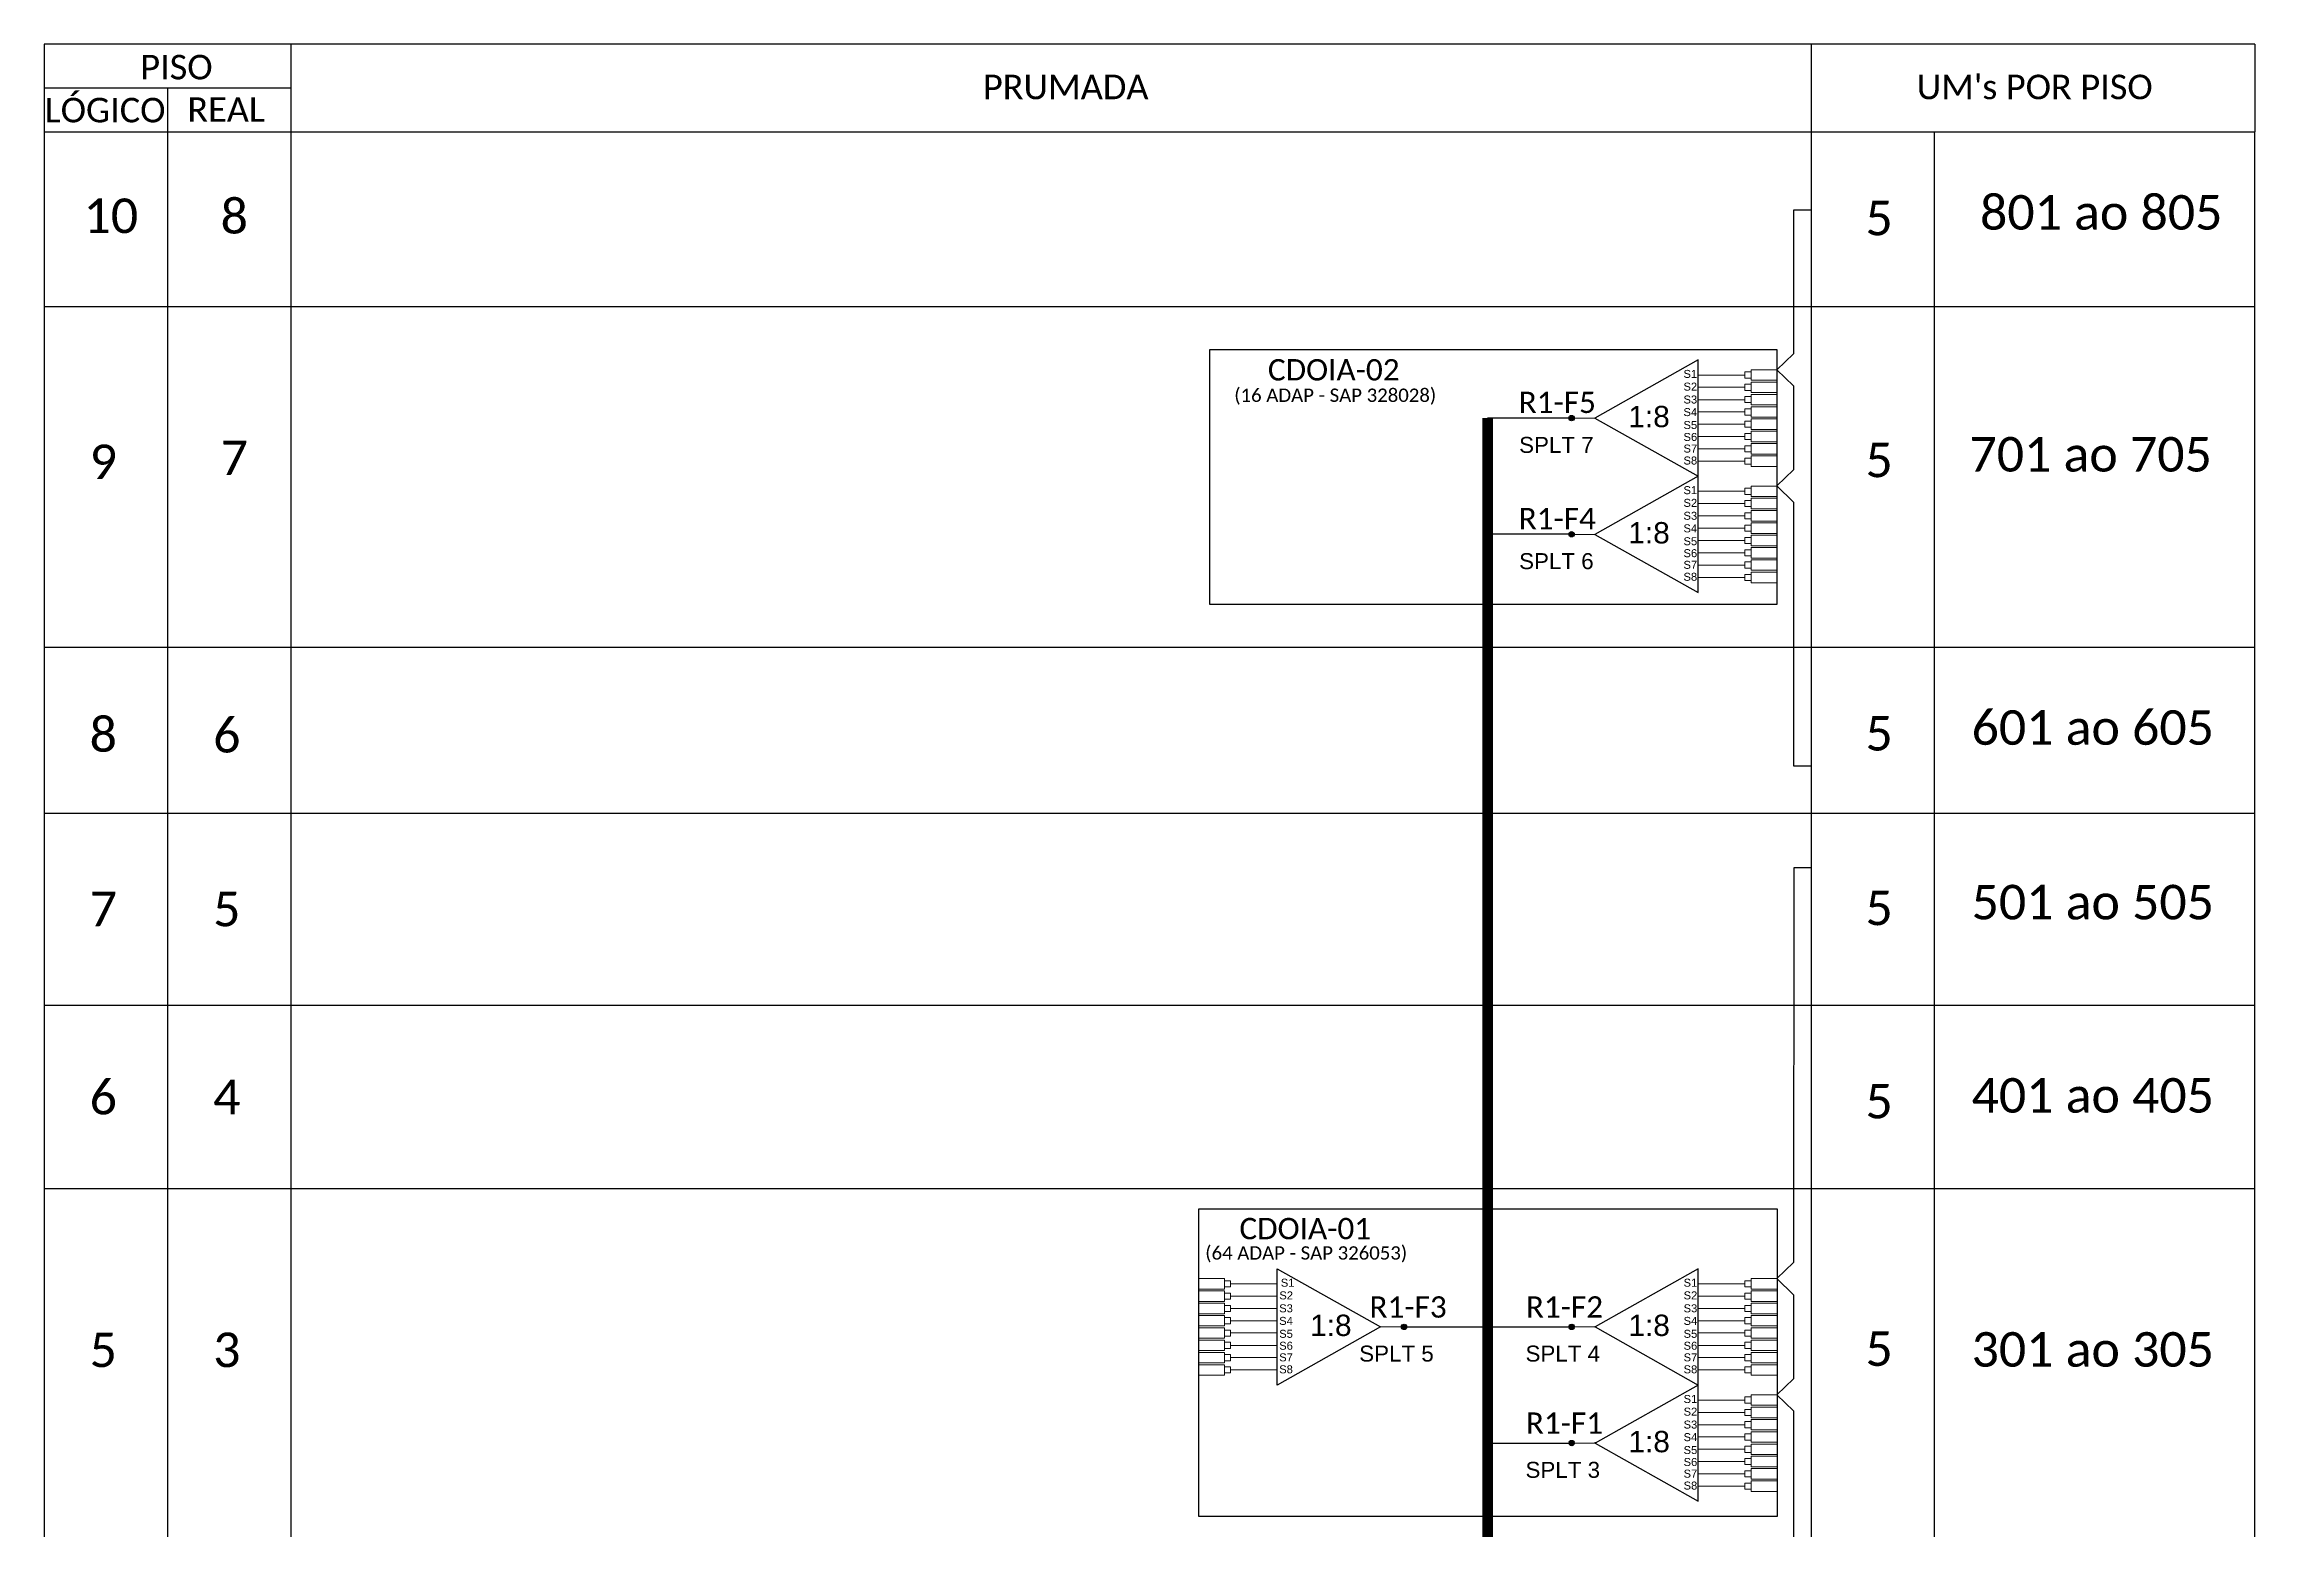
# Model space of a CAD drawing. Header units: metres. Extents: x -1286 to 453, y -500 to 94.
# Drawn here: x 77 to 284.2, y -186 to -46.8 of the extents above; entities that cross this region are included whole.
import ezdxf
from ezdxf.enums import TextEntityAlignment as Align

# ---------------------------------------------------------------- set-up
doc = ezdxf.new("R2010")
doc.units = ezdxf.units.M
doc.styles.add('ARIAL', font='arial.ttf')
doc.styles.add('WMF-Calibri0', font='calibri.ttf')

# ---------------------------------------------------------------- blocks, each defined once
blk = doc.blocks.new('SPLT_1-8_SC-APC')
at = {"color": 1}
blk.add_lwpolyline([(-7.37, -2.1), (-17.04, -7.55), (-7.37, -13), (-7.37, -2.1)], dxfattribs=at)
at = {"color": 3, "lineweight": 0}
for points in [[(-2.99, -3.51), (-7.37, -3.51)], [(-2.41, -3.02), (-2.41, -4)], [(-2.41, -3.02), (0, -3.02)], [(-2.41, -4), (0, -4)], [(-7.37, -4.66), (-2.99, -4.66)], [(-7.37, -5.82), (-2.99, -5.82)], [(-2.41, -4.17), (-2.41, -5.16)], [(-2.41, -4.17), (0, -4.17)], [(-2.41, -5.16), (0, -5.16)], [(-2.41, -5.32), (-2.41, -6.31)], [(-2.41, -5.32), (0, -5.32)], [(-7.37, -6.97), (-2.99, -6.97)], [(-7.37, -8.12), (-2.99, -8.12)], [(-2.41, -6.31), (0, -6.31)], [(-2.41, -6.48), (-2.41, -7.46)], [(-2.41, -6.48), (0, -6.48)], [(-2.41, -7.46), (0, -7.46)], [(-2.41, -7.63), (-2.41, -8.62)], [(-2.41, -7.63), (0, -7.63)], [(-7.37, -9.28), (-2.99, -9.28)], [(-2.41, -8.62), (0, -8.62)], [(-2.41, -8.78), (-2.41, -9.77)], [(-2.41, -8.78), (0, -8.78)], [(-2.41, -9.77), (0, -9.77)], [(-2.41, -9.94), (-2.41, -10.92)], [(-2.41, -9.94), (0, -9.94)], [(-7.37, -10.43), (-2.99, -10.43)], [(-7.37, -11.58), (-2.99, -11.58)], [(-2.41, -10.92), (0, -10.92)], [(-2.41, -11.09), (-2.41, -12.08)], [(-2.41, -11.09), (0, -11.09)], [(-2.41, -12.08), (0, -12.08)]]:
    blk.add_lwpolyline(points, dxfattribs=at)
for points in [[(-2.99, -3.22), (-2.41, -3.22), (-2.41, -3.8), (-2.99, -3.8)], [(-2.99, -4.38), (-2.41, -4.38), (-2.41, -4.95), (-2.99, -4.95)], [(-2.99, -5.53), (-2.41, -5.53), (-2.41, -6.1), (-2.99, -6.1)], [(-2.99, -6.68), (-2.41, -6.68), (-2.41, -7.26), (-2.99, -7.26)], [(-2.99, -7.84), (-2.41, -7.84), (-2.41, -8.41), (-2.99, -8.41)], [(-2.99, -8.99), (-2.41, -8.99), (-2.41, -9.56), (-2.99, -9.56)], [(-2.99, -10.14), (-2.41, -10.14), (-2.41, -10.72), (-2.99, -10.72)], [(-2.99, -11.3), (-2.41, -11.3), (-2.41, -11.87), (-2.99, -11.87)]]:
    blk.add_lwpolyline(points, close=True, dxfattribs=at)
at = {"color": 1, "lineweight": 0}
blk.add_lwpolyline([(-17.04, -7.55), (-19.26, -7.55)], dxfattribs=at)
at = {"color": 1, "style": 'ARIAL'}
for s, height, p in [('S1', 0.75, (-8.74, -3.78)), ('S2', 0.75, (-8.74, -4.97)), ('S3', 0.75, (-8.74, -6.18)), ('1:8', 2, (-13.91, -8.4)), ('S4', 0.75, (-8.74, -7.36)), ('S5', 0.75, (-8.74, -8.57)), ('S6', 0.75, (-8.74, -9.69)), ('S7', 0.75, (-8.74, -10.78)), ('S8', 0.75, (-8.74, -11.9))]:
    blk.add_text(s, height=height, dxfattribs=at).set_placement(p)
blk = doc.blocks.new('SPLITTER_')
blk.add_point((0, 0))
at = {"style": 'ARIAL', "flags": 4}
blk.add_attdef('SPLT', (0, -3.26), '', height=1.5, dxfattribs=at)
blk = doc.blocks.new('SPLT_1-8_SC-APC_ESQ')
at = {"color": 3, "lineweight": 0}
for points in [[(2.41, -3.02), (0, -3.02)], [(2.41, -4), (0, -4)], [(2.41, -3.02), (2.41, -4)], [(2.99, -3.51), (7.37, -3.51)], [(2.41, -4.17), (0, -4.17)], [(2.41, -5.16), (0, -5.16)], [(2.41, -5.32), (0, -5.32)], [(2.41, -4.17), (2.41, -5.16)], [(2.41, -5.32), (2.41, -6.31)], [(7.37, -4.66), (2.99, -4.66)], [(7.37, -5.82), (2.99, -5.82)], [(2.41, -6.31), (0, -6.31)], [(2.41, -6.48), (0, -6.48)], [(2.41, -7.46), (0, -7.46)], [(2.41, -7.63), (0, -7.63)], [(2.41, -6.48), (2.41, -7.46)], [(2.41, -7.63), (2.41, -8.62)], [(7.37, -6.97), (2.99, -6.97)], [(7.37, -8.12), (2.99, -8.12)], [(2.41, -8.62), (0, -8.62)], [(2.41, -8.78), (0, -8.78)], [(2.41, -9.77), (0, -9.77)], [(2.41, -9.94), (0, -9.94)], [(2.41, -8.78), (2.41, -9.77)], [(2.41, -9.94), (2.41, -10.92)], [(7.37, -9.28), (2.99, -9.28)], [(2.41, -10.92), (0, -10.92)], [(2.41, -11.09), (0, -11.09)], [(2.41, -12.08), (0, -12.08)], [(2.41, -11.09), (2.41, -12.08)], [(7.37, -10.43), (2.99, -10.43)], [(7.37, -11.58), (2.99, -11.58)]]:
    blk.add_lwpolyline(points, dxfattribs=at)
for points in [[(2.99, -3.22), (2.41, -3.22), (2.41, -3.8), (2.99, -3.8)], [(2.99, -4.38), (2.41, -4.38), (2.41, -4.95), (2.99, -4.95)], [(2.99, -5.53), (2.41, -5.53), (2.41, -6.1), (2.99, -6.1)], [(2.99, -6.68), (2.41, -6.68), (2.41, -7.26), (2.99, -7.26)], [(2.99, -7.84), (2.41, -7.84), (2.41, -8.41), (2.99, -8.41)], [(2.99, -8.99), (2.41, -8.99), (2.41, -9.56), (2.99, -9.56)], [(2.99, -10.14), (2.41, -10.14), (2.41, -10.72), (2.99, -10.72)], [(2.99, -11.3), (2.41, -11.3), (2.41, -11.87), (2.99, -11.87)]]:
    blk.add_lwpolyline(points, close=True, dxfattribs=at)
at = {"color": 1}
blk.add_lwpolyline([(7.37, -2.1), (17.04, -7.55), (7.37, -13), (7.37, -2.1)], dxfattribs=at)
at = {"color": 1, "lineweight": 0}
blk.add_lwpolyline([(17.04, -7.55), (19.26, -7.55)], dxfattribs=at)
at = {"color": 1, "style": 'ARIAL'}
for s, height, p in [('S1', 0.75, (7.7, -3.78)), ('S3', 0.75, (7.55, -6.18)), ('S2', 0.75, (7.56, -4.97)), ('S5', 0.75, (7.55, -8.57)), ('S4', 0.75, (7.55, -7.36)), ('1:8', 2, (10.45, -8.4)), ('S6', 0.75, (7.55, -9.69)), ('S7', 0.75, (7.55, -10.78)), ('S8', 0.75, (7.55, -11.9))]:
    blk.add_text(s, height=height, dxfattribs=at).set_placement(p)

msp = doc.modelspace()

# ---------------------------------------------------------------- hatches: boundary and pattern name
h = msp.add_hatch(color=3)
h.dxf.hatch_style = 1
edge = h.paths.add_edge_path()
edge.add_arc((220.19, -81.82), 0.256, 0, 360)
h = msp.add_hatch(color=3)
h.dxf.hatch_style = 1
edge = h.paths.add_edge_path()
edge.add_arc((220.19, -92.71), 0.256, 0, 360)
h = msp.add_hatch(color=3)
h.dxf.hatch_style = 1
edge = h.paths.add_edge_path()
edge.add_arc((204.49, -167.03), 0.256, 0, 360)
h = msp.add_hatch(color=3)
h.dxf.hatch_style = 1
edge = h.paths.add_edge_path()
edge.add_arc((220.2, -167.03), 0.256, 0, 360)
h = msp.add_hatch(color=3)
h.dxf.hatch_style = 1
edge = h.paths.add_edge_path()
edge.add_arc((220.2, -177.92), 0.256, 0, 360)

# ---------------------------------------------------------------- linework, layer by layer
at = {"color": 0}
for points in [[(284.24, -46.76), (77, -46.76)], [(100.15, -50.87), (77, -50.87)]]:
    msp.add_lwpolyline(points, dxfattribs=at)
for points in [[(77, -46.76), (77, -54.99)], [(100.15, -54.99), (100.15, -46.76)], [(242.65, -46.76), (242.65, -54.99)], [(284.24, -46.76), (284.24, -54.99)], [(88.57, -50.87), (88.57, -54.99)], [(77, -54.99), (77, -299.51), (284.24, -299.51), (284.24, -54.99)], [(77, -54.99), (284.24, -54.99)], [(77, -54.99), (284.24, -54.99)], [(77, -54.99), (284.24, -54.99)], [(77, -54.99), (284.24, -54.99)], [(88.57, -54.99), (88.57, -299.51)], [(100.15, -299.51), (100.15, -54.99)], [(242.65, -54.99), (242.65, -299.51)], [(254.22, -299.51), (254.22, -54.99)], [(77, -71.36), (284.24, -71.36)], [(77, -103.29), (284.24, -103.29)], [(77, -118.86), (284.24, -118.86)], [(77, -136.85), (284.24, -136.85)], [(77, -154.04), (284.24, -154.04)]]:
    msp.add_lwpolyline(points)
at = {"color": 3}
for points in [[(242.65, -62.31), (241, -62.31), (240.99, -75.78), (239.42, -77.29), (240.99, -78.8), (240.99, -86.68), (239.42, -88.18), (240.99, -89.69), (240.99, -114.43), (242.64, -114.43)], [(242.66, -124), (241.01, -124), (241, -160.99), (239.43, -162.5), (241, -164.01), (241, -171.89), (239.43, -173.39), (241, -174.9), (241, -256.81), (242.65, -256.81)]]:
    msp.add_lwpolyline(points, dxfattribs=at)
at = {"color": 1}
for points in [[(186.29, -75.39), (239.42, -75.39), (239.42, -99.28), (186.29, -99.28)], [(185.23, -155.97), (239.46, -155.97), (239.46, -184.79), (185.23, -184.79)]]:
    msp.add_lwpolyline(points, close=True, dxfattribs=at)
at = {"color": 5, "const_width": 1}
msp.add_lwpolyline([(212.32, -81.82), (212.33, -249.9), (209.08, -249.9), (209.08, -257.62)], dxfattribs=at)
at = {"color": 5}
for points in [[(220.16, -81.82), (212.32, -81.82)], [(220.16, -92.71), (212.32, -92.71)], [(204.49, -167.03), (220.17, -167.03)], [(212.33, -177.92), (220.17, -177.92)]]:
    msp.add_lwpolyline(points, dxfattribs=at)
at = {"color": 3}
for centre in [(220.19, -81.82), (220.19, -92.71), (204.49, -167.03), (220.2, -167.03), (220.2, -177.92)]:
    msp.add_circle(centre, 0.256, dxfattribs=at)

# ---------------------------------------------------------------- block references
for p in [(239.42, -74.27), (239.42, -85.17), (239.43, -159.48), (239.43, -170.38)]:
    msp.add_blockref('SPLT_1-8_SC-APC', p, dxfattribs=at)
msp.add_blockref('SPLT_1-8_SC-APC_ESQ', (185.23, -159.48))
ref = msp.add_blockref('SPLITTER_', (202.25, -167.02))
ref.add_attrib('SPLT', 'SPLT 5', (200.28, -170.28), dxfattribs={"height": 1.5, "style": 'ARIAL'})
ref = msp.add_blockref('SPLITTER_', (222.4, -167.02), dxfattribs=dict(xscale=-1))
ref.add_attrib('SPLT', 'SPLT 4', (215.87, -170.28), dxfattribs={"height": 1.5, "style": 'ARIAL'})
ref = msp.add_blockref('SPLITTER_', (222.4, -177.91), dxfattribs=dict(xscale=-1))
ref.add_attrib('SPLT', 'SPLT 3', (215.87, -181.18), dxfattribs={"height": 1.5, "style": 'ARIAL'})

# ---------------------------------------------------------------- texts
at = {"color": 0, "style": 'WMF-Calibri0'}
for s, p in [('     PISO', (81.96, -50.06)), ('PRUMADA', (165.01, -51.92)), ("UM's POR PISO", (252.54, -51.92)), ('  LÓGICO', (75.42, -54.09)), ('    REAL', (87.18, -54.04))]:
    msp.add_text(s, height=2.3, dxfattribs=at).set_placement(p)
at = {"color": 7, "style": 'WMF-Calibri0'}
for s, p in [('10', (83.25, -62.85)), ('8', (94.82, -62.89)), ('7', (94.82, -85.54))]:
    msp.add_text(s, height=3.24, dxfattribs=at).set_placement(p, align=Align.MIDDLE_CENTER)
at = {"color": 7}
for s, height, style, p in [('801 ao 805', 3.24, 'WMF-Calibri0', (258.48, -64.15)), ('SPLT 7', 1.5, 'ARIAL', (215.27, -85.08)), ('701 ao 705', 3.24, 'WMF-Calibri0', (257.49, -86.83)), ('SPLT 6', 1.5, 'ARIAL', (215.27, -95.98)), ('601 ao 605', 3.24, 'WMF-Calibri0', (257.69, -112.45)), ('501 ao 505', 3.24, 'WMF-Calibri0', (257.69, -128.82)), ('401 ao 405', 3.24, 'WMF-Calibri0', (257.69, -146.94)), ('301 ao 305', 3.24, 'WMF-Calibri0', (257.69, -170.76))]:
    msp.add_text(s, height=height, dxfattribs=dict(at, style=style)).set_placement(p)
at = {"color": 1, "style": 'WMF-Calibri0'}
for s, p in [('CDOIA-02', (191.72, -78.29)), ('CDOIA-01', (189.05, -158.81))]:
    msp.add_text(s, height=2, dxfattribs=at).set_placement(p)
for s, p in [('(16 ADAP - SAP 328028)', (198.03, -80.3)), ('(64 ADAP - SAP 326053)', (195.31, -160.72))]:
    msp.add_text(s, height=1.25, dxfattribs=at).set_placement(p, align=Align.CENTER)
at = {"color": 5, "style": 'WMF-Calibri0'}
for s, p in [('R1-F5', (215.23, -81.34)), ('R1-F4', (215.23, -92.24)), ('R1-F3', (201.24, -166.16)), ('R1-F2', (215.9, -166.16)), ('R1-F1', (215.9, -177.05))]:
    msp.add_text(s, height=2, dxfattribs=at).set_placement(p)
at = {"color": 7, "style": 'WMF-Calibri0', "flags": 4}
for tag, p in [('5', (249.02, -63.06)), ('9', (82.54, -85.92)), ('5', (249.02, -85.74)), ('8', (82.54, -111.48)), ('6', (94.12, -111.55)), ('5', (249.02, -111.37)), ('7', (82.54, -127.85)), ('5', (94.12, -127.85)), ('5', (249.02, -127.74)), ('6', (82.54, -145.48)), ('4', (94.12, -145.48)), ('5', (249.02, -145.86)), ('5', (82.54, -169.18)), ('3', (94.12, -169.18)), ('5', (249.02, -169.07))]:
    msp.add_attdef(tag, text='XX', height=3.24, dxfattribs=at).set_placement(p, align=Align.MIDDLE_CENTER)

doc.saveas('drawing.dxf')
